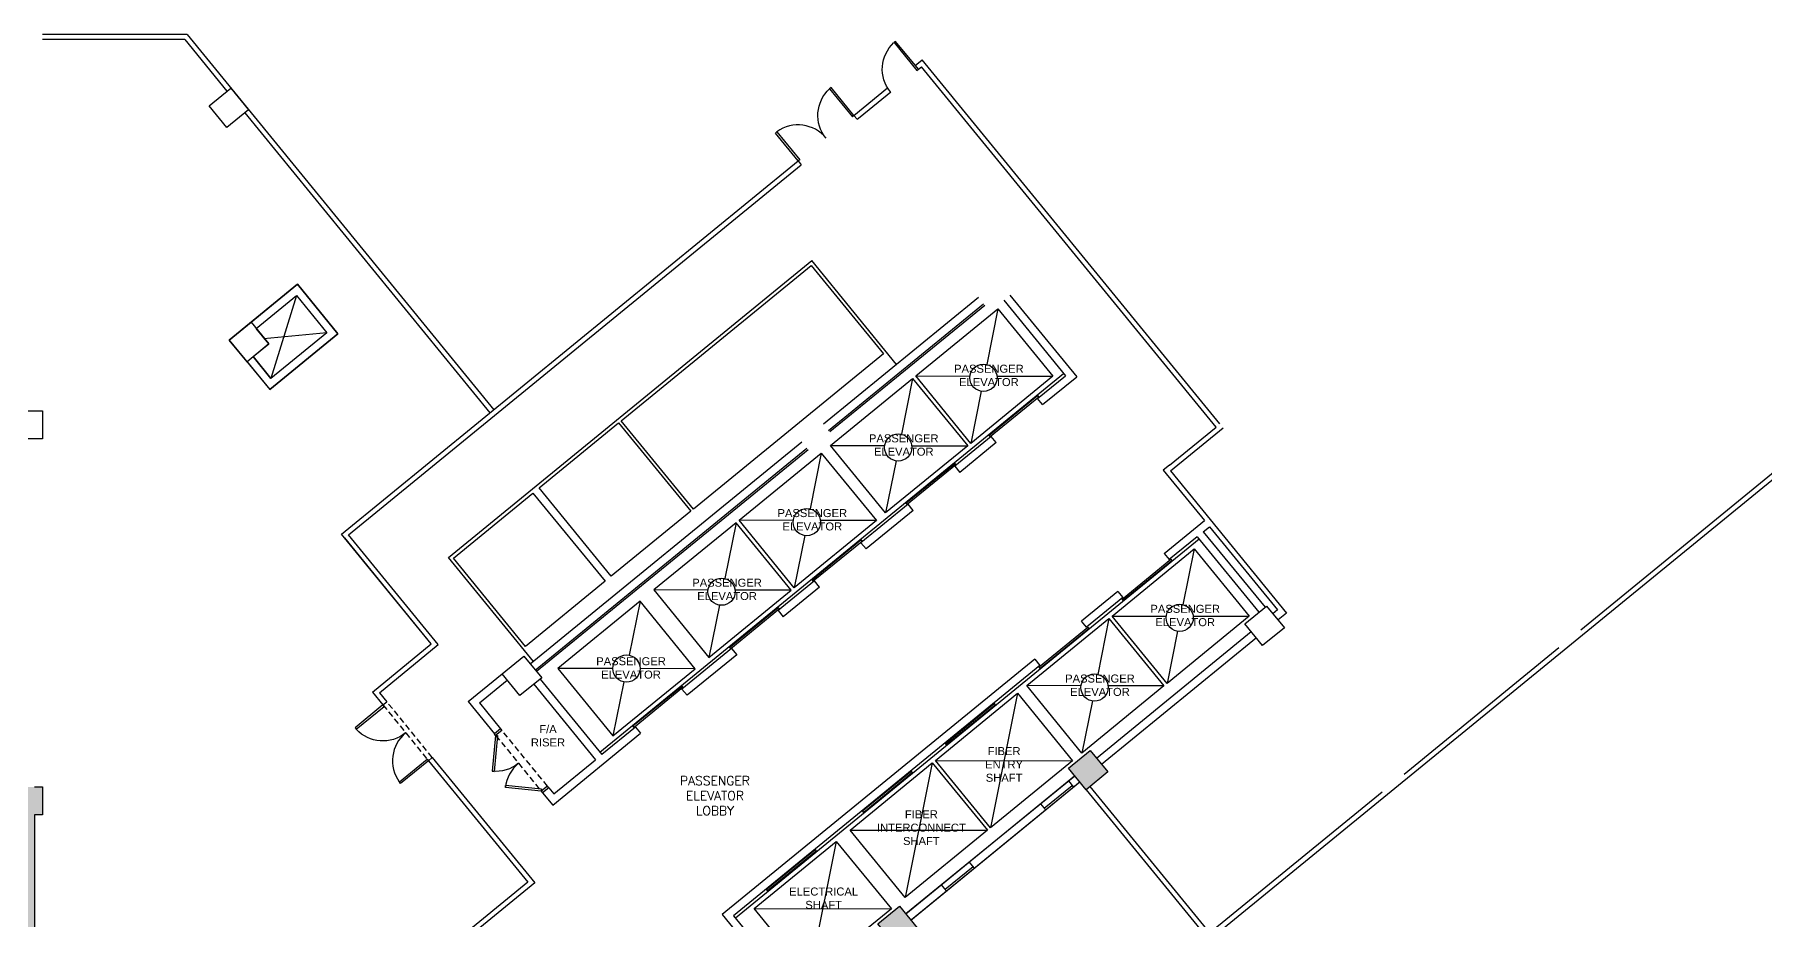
# Model space of a CAD drawing. Header units: inches. Extents: x -858 to 3182, y -300 to 4549.
# Drawn here: x 24 to 1754, y 1231 to 2116 of the extents above; entities that cross this region are included whole.
import ezdxf

# ---------------------------------------------------------------- set-up
doc = ezdxf.new("R2010")
doc.units = ezdxf.units.IN
doc.header["$LTSCALE"] = 48
doc.header["$MEASUREMENT"] = 0
doc.linetypes.add('HIDDEN2', pattern=[0.1875, 0.125, -0.0625])
for name, color, linetype in [('A-ANNO-TEXT', 1, 'Continuous'), ('A-DOOR', 1, 'Continuous'), ('A-ELE', 8, 'Continuous'), ('A-EXT', 5, 'Continuous'), ('A-hdr', 9, 'HIDDEN2'), ('A-HTC-COL', 9, 'Continuous'), ('A-PAR', 6, 'Continuous'), ('ag-sft', 4, 'Continuous')]:
    doc.layers.add(name, color=color, linetype=linetype)
doc.styles.add('style1', font='romans.shx', dxfattribs={"height": 9})

# ---------------------------------------------------------------- blocks, each defined once
blk = doc.blocks.new('45x-dor36')
for p, q in [((0, 0), (25.5, 25.5)), ((1.4, -1.4), (26.9, 24)), ((25.5, 25.5), (26.9, 24)), ((0, 0), (1.4, -1.4))]:
    blk.add_line(p, q)
at = {"color": 8}
blk.add_arc((0, 0), 36, 0, 45, dxfattribs=at)
blk = doc.blocks.new('x-dor36')
blk.add_lwpolyline([(2, 36), (2, 0), (0, 0), (0, 36)], close=True)
at = {"color": 8}
blk.add_arc((-0.1, 0), 36.1, 0.0689, 86.658, dxfattribs=at)

msp = doc.modelspace()

# ---------------------------------------------------------------- hatches: boundary and pattern name
at = {"layer": 'A-HTC-COL'}
for points in [[(1096.6, 1378.9), (1078.9, 1400.5), (1057.2, 1382.8), (1074.9, 1361.1)], [(32, 1364), (4, 1364), (4, 1336), (32, 1336)], [(24, 1336), (12, 1336), (12, 1164), (24, 1164), (24, 1180)], [(866.7, 1227.1), (884.4, 1205.5), (906.1, 1223.2), (888.4, 1244.9)]]:
    msp.add_hatch(color=256, dxfattribs=at).paths.add_polyline_path(points)

# ---------------------------------------------------------------- linework, layer by layer
at = {"layer": 'A-ELE'}
for p, q in [((986.8, 1841.9), (975.6, 1786.2)), ((901.6, 1772.3), (890.4, 1716.6)), ((904.7, 1774.8), (958.9, 1774.7)), ((985.9, 1774.6), (1041.8, 1774.5)), ((970.2, 1759.5), (959.8, 1707.4)), ((810.2, 1697.6), (799, 1641.9)), ((819.5, 1705.2), (873.7, 1705.1)), ((900.7, 1705), (956.7, 1704.9)), ((885, 1689.9), (874.6, 1637.8)), ((725.1, 1628), (713.9, 1572.3)), ((782.3, 1630.4), (728.2, 1630.5)), ((865.3, 1630.2), (809.3, 1630.3)), ((793.7, 1615.2), (783.2, 1563.1)), ((1183, 1601.9), (1171.8, 1546.1)), ((697.1, 1560.8), (643, 1560.9)), ((780.1, 1560.6), (724.1, 1560.7)), ((629.1, 1549.5), (618.2, 1495.6)), ((708.5, 1545.6), (698, 1493.5)), ((1097.8, 1532.2), (1086.6, 1476.5)), ((1100.9, 1534.8), (1155, 1534.7)), ((1182, 1534.6), (1238, 1534.5)), ((1166.4, 1519.5), (1155.9, 1467.4)), ((601.9, 1482.3), (547, 1482.4)), ((684.1, 1482.1), (629.2, 1482.3)), ((612.9, 1468.9), (602, 1415.1)), ((1006.4, 1457.6), (979.4, 1323.1)), ((1069.9, 1465), (1015.7, 1465.2)), ((1152.8, 1464.9), (1096.9, 1465)), ((1081.2, 1449.9), (1070.8, 1397.8)), ((921.2, 1388), (894.2, 1253.5)), ((924.3, 1390.5), (1061.5, 1390.2)), ((839.2, 1320.9), (976.3, 1320.6)), ((825.2, 1309.5), (798.2, 1175)), ((743.2, 1242.4), (880.3, 1242.1))]:
    msp.add_line(p, q, dxfattribs=at)
for points in [[(959.8, 1707.4), (904.7, 1774.8), (986.8, 1841.9), (1041.8, 1774.5)], [(819.5, 1705.2), (901.6, 1772.3), (956.7, 1704.9), (874.6, 1637.8)], [(978.9, 1713.9), (977.7, 1715.3), (1026.4, 1755.1), (1027.6, 1753.7)], [(728.2, 1630.5), (810.2, 1697.6), (865.3, 1630.2), (783.2, 1563.1)], [(896, 1646.2), (894.8, 1647.6), (943.6, 1687.4), (944.7, 1686)], [(698, 1493.5), (780.1, 1560.6), (725.1, 1628), (643, 1560.9)], [(802.3, 1569.6), (801.2, 1571), (849.9, 1610.9), (851.1, 1609.4)], [(1100.9, 1534.8), (1183, 1601.9), (1238, 1534.5), (1155.9, 1467.4)], [(1112, 1550.3), (1110.9, 1551.7), (1159.6, 1591.5), (1160.8, 1590.1)], [(602, 1415.1), (684.1, 1482.1), (629.1, 1549.5), (547, 1482.4)], [(719.7, 1502.1), (718.5, 1503.5), (767.2, 1543.4), (768.4, 1541.9)], [(1015.7, 1465.2), (1097.8, 1532.2), (1152.8, 1464.9), (1070.8, 1397.8)], [(1029.2, 1482.5), (1028, 1484), (1076.7, 1523.8), (1077.9, 1522.4)], [(623.2, 1423.5), (622, 1424.9), (670.8, 1464.7), (671.9, 1463.3)], [(935.5, 1406), (934.3, 1407.4), (983.1, 1447.2), (984.2, 1445.8)], [(852.7, 1338.5), (851.5, 1339.9), (900.2, 1379.7), (901.4, 1378.3)], [(756.5, 1260), (755.3, 1261.4), (804, 1301.3), (805.2, 1299.8)]]:
    msp.add_lwpolyline(points, close=True, dxfattribs=at)
at = {"layer": 'A-ELE', "linetype": 'Continuous'}
for centre in [(972.3, 1773), (887.2, 1703.3), (795.8, 1628.7), (710.6, 1559.1), (1168.5, 1532.9), (615.5, 1482.3), (1083.4, 1463.3)]:
    msp.add_circle(centre, 13.6, dxfattribs=at)
at = {"layer": 'A-EXT'}
for q in [(24, 1180), (24, 1188)]:
    msp.add_line((24, 1336), q, dxfattribs=at)
msp.add_lwpolyline([(32, 1712), (4, 1712), (4, 1740), (32, 1740)], close=True, dxfattribs=at)
msp.add_lwpolyline([(32, 1712), (4, 1712), (4, 1740), (32, 1740)], close=True, dxfattribs=at)
msp.add_lwpolyline([(24, 1364), (32, 1364), (32, 1336), (24, 1336)], dxfattribs=at)
at = {"layer": 'A-hdr'}
for p, q in [((372.1, 1445.9), (417.7, 1390.2)), ((421.5, 1393.4), (376, 1449.1)), ((536.6, 1364.8), (491, 1420.5)), ((484.8, 1415.5), (531.6, 1358.2))]:
    msp.add_line(p, q, dxfattribs=at)
at = {"layer": 'A-PAR'}
for p, q in [((176.4, 2116), (32, 2116)), ((174, 2111), (32, 2111)), ((174, 2111), (216.2, 2059.3)), ((176.4, 2116), (482.9, 1741)), ((904.1, 2085.2), (911.1, 2090.9)), ((904.1, 2085.2), (907.3, 2081.4)), ((907.3, 2081.4), (910.4, 2083.9)), ((1204.8, 1723.7), (910.4, 2083.9)), ((1208.7, 1726.8), (911.1, 2090.9)), ((842.9, 2035.2), (876.5, 2062.7)), ((849.2, 2033.9), (879.7, 2058.8)), ((849.2, 2033.9), (879.7, 2058.8)), ((234, 2037.7), (479, 1737.8)), ((842.9, 2035.2), (846.1, 2031.4)), ((846.1, 2031.4), (849.2, 2033.9)), ((1130.4, 1155.9), (2205, 2034.3)), ((330.7, 1616.6), (787.2, 1989.7)), ((330.7, 1616.6), (787.2, 1989.7)), ((787.2, 1989.7), (790.3, 1985.8)), ((337.8, 1615.9), (790.3, 1985.8)), ((337.8, 1615.9), (790.3, 1985.8)), ((437.6, 1593.3), (800.8, 1890.1)), ((885.6, 1786.3), (800.8, 1890.1)), ((240.3, 1828.4), (286.7, 1866.4)), ((240.3, 1828.4), (286.7, 1866.4)), ((245.3, 1822.2), (285.6, 1855.2)), ((245.3, 1822.2), (285.6, 1855.2)), ((285.6, 1855.2), (316, 1818)), ((285.6, 1855.2), (316, 1818)), ((286.7, 1866.4), (327.2, 1816.9)), ((286.7, 1866.4), (327.2, 1816.9)), ((967.3, 1853.1), (812.4, 1726.5)), ((998.8, 1855.6), (1065.6, 1773.9)), ((817.5, 1720.3), (972.4, 1846.9)), ((973.6, 1845.3), (818.8, 1718.8)), ((992.6, 1850.5), (1054.3, 1775)), ((327.2, 1816.9), (259.1, 1761.2)), ((327.2, 1816.9), (259.1, 1761.2)), ((316, 1818), (260.2, 1772.4)), ((316, 1818), (260.2, 1772.4)), ((236.3, 1789), (259.1, 1761.2)), ((236.3, 1789), (259.1, 1761.2)), ((242.5, 1794.1), (260.2, 1772.4)), ((242.5, 1794.1), (260.2, 1772.4)), ((589, 1398.6), (1052.4, 1777.4)), ((1026.4, 1752.3), (1054.3, 1775)), ((1031.5, 1746.1), (1065.6, 1773.9)), ((1031.5, 1746.1), (1026.4, 1752.3)), ((682.6, 1641.7), (610.4, 1730)), ((980, 1714.3), (943.6, 1684.5)), ((985, 1708.1), (980, 1714.3)), ((1158.3, 1685.7), (1204.8, 1723.7)), ((1159.2, 1679.9), (1211.8, 1723)), ((519.4, 1487), (790.8, 1708.8)), ((524.4, 1480.8), (795.8, 1702.6)), ((797.1, 1701), (525.7, 1479.2)), ((985, 1708.1), (948.7, 1678.3)), ((1569.3, 1521.1), (1789.2, 1700.8)), ((943.6, 1684.5), (948.7, 1678.3)), ((1158.3, 1685.7), (1152.1, 1680.6)), ((1152.1, 1680.6), (1193.3, 1630.3)), ((1159.2, 1679.9), (1275.3, 1537.8)), ((897.1, 1646.6), (849.9, 1608)), ((902.2, 1640.4), (897.1, 1646.6)), ((902.2, 1640.4), (855, 1601.8)), ((1153, 1597.4), (1193.3, 1630.3)), ((420.4, 1506.9), (330.7, 1616.6)), ((420.4, 1506.9), (333.9, 1612.8)), ((427.5, 1506.2), (337.8, 1615.9)), ((427.5, 1506.2), (337.8, 1615.9)), ((1187.8, 1611.7), (724.4, 1232.9)), ((1185.9, 1614), (1158.1, 1591.2)), ((1185.9, 1614), (1247.7, 1538.5)), ((1192.1, 1619.1), (1198.3, 1624.1)), ((1192.1, 1619.1), (1253.8, 1543.6)), ((1198.3, 1624.1), (1266.4, 1540.9)), ((522.5, 1489.5), (437.6, 1593.3)), ((849.9, 1608), (855, 1601.8)), ((1153, 1597.4), (1158.1, 1591.2)), ((803.5, 1570), (767.1, 1540.3)), ((808.5, 1563.8), (772.1, 1534.1)), ((808.5, 1563.8), (803.5, 1570)), ((1106.6, 1559.4), (1070.2, 1529.7)), ((1106.6, 1559.4), (1111.6, 1553.2)), ((767.1, 1540.3), (772.1, 1534.1)), ((1111.6, 1553.2), (1075.2, 1523.5)), ((1266.4, 1540.9), (1261.7, 1537.1)), ((1075.2, 1523.5), (1070.2, 1529.7)), ((1275.3, 1537.8), (1266.8, 1530.9)), ((361.6, 1458.8), (420.4, 1506.9)), ((361.6, 1458.8), (420.4, 1506.9)), ((368.6, 1458.1), (427.5, 1506.2)), ((368.6, 1458.1), (427.5, 1506.2)), ((1085.2, 1392.8), (1240, 1519.4)), ((1090.2, 1386.6), (1245.1, 1513.2)), ((720.6, 1502.3), (671, 1461.8)), ((725.7, 1496.1), (676.1, 1455.6)), ((1023.7, 1491.7), (711.3, 1236.4)), ((720.6, 1502.3), (725.7, 1496.1)), ((1023.7, 1491.7), (1028.8, 1485.5)), ((1023.7, 1491.7), (1028.8, 1485.5)), ((1392.7, 1376.8), (1547.6, 1503.4)), ((457.3, 1449.2), (491.4, 1477)), ((468.5, 1448), (496.4, 1470.8)), ((529.2, 1471.8), (590.9, 1396.3)), ((1028.8, 1485.5), (722.5, 1235.2)), ((361.6, 1458.8), (372.1, 1445.9)), ((361.6, 1458.8), (372.1, 1445.9)), ((368.6, 1458.1), (376, 1449.1)), ((368.6, 1458.1), (376, 1449.1)), ((523, 1466.7), (584.7, 1391.2)), ((523, 1466.7), (584.7, 1391.2)), ((671, 1461.8), (676.1, 1455.6)), ((372.1, 1445.9), (376, 1449.1)), ((372.1, 1445.9), (376, 1449.1)), ((457.3, 1449.2), (483.6, 1417)), ((468.5, 1448), (489.7, 1422.1)), ((489.7, 1422.1), (483.6, 1417)), ((489.7, 1422.1), (483.6, 1417)), ((624.6, 1423.8), (590.9, 1396.3)), ((624.6, 1423.8), (629.7, 1417.6)), ((541.8, 1345.8), (629.7, 1417.6)), ((417.7, 1390.2), (421.5, 1393.4)), ((417.7, 1390.2), (516.9, 1268.8)), ((417.7, 1390.2), (516.9, 1268.8)), ((421.5, 1393.4), (520.8, 1271.9)), ((421.5, 1393.4), (523.9, 1268.1)), ((542.9, 1357), (584.7, 1391.2)), ((894.7, 1237.1), (1063.5, 1375.1)), ((894.7, 1237.1), (1063.5, 1375.1)), ((894.9, 1237.3), (1063.7, 1375.2)), ((899.8, 1230.9), (1068.6, 1368.9)), ((899.8, 1230.9), (1068.6, 1368.9)), ((900, 1231.1), (1068.8, 1369)), ((900.3, 1231.4), (1069.1, 1369.3)), ((1057.3, 1370), (1062.4, 1363.8)), ((536.6, 1364.8), (530.4, 1359.7)), ((537.8, 1363.2), (531.6, 1358.2)), ((537.8, 1363.2), (531.6, 1358.2)), ((531.6, 1358.2), (541.8, 1345.8)), ((537.8, 1363.2), (542.9, 1357)), ((1033.2, 1342.6), (1061.1, 1365.4)), ((1074.9, 1361.1), (1194.5, 1214.8)), ((1078.8, 1364.3), (1198.4, 1218)), ((1198.4, 1218), (1371, 1359.1)), ((1029.4, 1347.2), (1034.5, 1341)), ((934.1, 1261.6), (962, 1284.4)), ((963.3, 1282.8), (958.2, 1289)), ((523.9, 1268.1), (279.7, 1068.5)), ((516.9, 1268.8), (284.7, 1079)), ((935.4, 1260), (930.3, 1266.2)), ((711.3, 1236.4), (778, 1154.7)), ((722.5, 1235.2), (784.2, 1159.7))]:
    msp.add_line(p, q, dxfattribs=at)
for points in [[(198.4, 2044.8), (220.1, 2062.5), (237.8, 2040.8), (216.1, 2023.1)], [(218.6, 1810.7), (240.3, 1828.4), (258, 1806.8), (236.3, 1789)], [(218.6, 1810.7), (240.3, 1828.4), (258, 1806.8), (236.3, 1789)], [(1233.7, 1527.1), (1255.4, 1544.8), (1273.1, 1523.1), (1251.4, 1505.4)], [(491.4, 1477), (513, 1494.7), (530.8, 1473), (509.1, 1455.3)], [(924.3, 1390.5), (1006.4, 1457.6), (1061.5, 1390.2), (979.4, 1323.1)], [(839.2, 1320.9), (921.2, 1388), (976.3, 1320.6), (894.2, 1253.5)], [(1057.2, 1382.8), (1078.9, 1400.5), (1096.6, 1378.9), (1074.9, 1361.1)], [(743.2, 1242.4), (825.2, 1309.5), (880.3, 1242.1), (798.2, 1175)], [(866.7, 1227.1), (888.4, 1244.9), (906.1, 1223.2), (884.4, 1205.5)]]:
    msp.add_lwpolyline(points, close=True, dxfattribs=at)
for points in [[(610.4, 1730), (800.3, 1885.2), (872.4, 1796.9), (682.6, 1641.7)], [(489.7, 1422.1), (491, 1420.5), (484.8, 1415.5), (483.6, 1417)], [(537.8, 1363.2), (536.6, 1364.8), (530.4, 1359.7), (531.6, 1358.2)]]:
    msp.add_lwpolyline(points, dxfattribs=at)
at = {"layer": 'A-PAR', "flags": 128}
for points in [[(528.2, 1662.8), (607.7, 1727.8), (679.8, 1639.5), (600.4, 1574.5)], [(442.6, 1592.8), (522, 1657.7), (594.2, 1569.5), (514.7, 1504.5)]]:
    msp.add_lwpolyline(points, close=True, dxfattribs=at)
at = {"layer": 'ag-sft'}
for p, q in [((285.6, 1855.2), (260.2, 1772.4)), ((285.6, 1855.2), (260.2, 1772.4)), ((316, 1818), (253, 1811.8)), ((316, 1818), (253, 1811.8))]:
    msp.add_line(p, q, dxfattribs=at)
at = {"layer": 'DEFPOINTS', "flags": 128}
for points in [[(800.3, 1885.2), (872.4, 1796.9), (682.6, 1641.7), (610.4, 1730), (800.3, 1885.2)], [(245.3, 1822.2), (285.6, 1855.2), (316, 1818), (260.2, 1772.4), (242.5, 1794.1), (258, 1806.8), (245.3, 1822.2)], [(245.3, 1822.2), (285.6, 1855.2), (316, 1818), (260.2, 1772.4), (242.5, 1794.1), (258, 1806.8), (245.3, 1822.2)]]:
    msp.add_lwpolyline(points, dxfattribs=at)
msp.add_lwpolyline([(327.2, 1816.9), (286.7, 1866.4), (218.6, 1810.7), (259.1, 1761.2)], close=True, dxfattribs=at)

# ---------------------------------------------------------------- block references
at = {"layer": 'A-DOOR', "xscale": -1}
for name, p, rotation in [('x-dor36', (907.3, 2081.4), 39.26000288214033), ('x-dor36', (842.9, 2035.2), 39.26000288214033), ('x-dor36', (372.1, 1445.9), 129.2600028821238), ('x-dor36', (372.1, 1445.9), 129.2600028821238), ('45x-dor36', (484.8, 1415.5), 129.2600028821238)]:
    msp.add_blockref(name, p, dxfattribs=dict(at, rotation=rotation))
at = {"layer": 'A-DOOR'}
for name, p, rotation in [('x-dor36', (787.2, 1989.7), 39.26000288214034), ('x-dor36', (417.7, 1390.2), 129.2600028821238), ('x-dor36', (417.7, 1390.2), 129.2600028821238), ('45x-dor36', (530.4, 1359.7), 129.2600028821238)]:
    msp.add_blockref(name, p, dxfattribs=dict(at, rotation=rotation))

# ---------------------------------------------------------------- texts
at = {"layer": 'A-ANNO-TEXT', "attachment_point": 2, "style": 'style1'}
for s, insert, char_height, width in [('{\\fArial|b0|i0|c0|p34;PASSENGER\\PELEVATOR}', (977.8, 1786), 8, 102.824), ('{\\fArial|b0|i0|c0|p34;PASSENGER\\PELEVATOR}', (892.7, 1716.4), 8, 102.824), ('{\\fArial|b0|i0|c0|p34;PASSENGER\\PELEVATOR}', (801.3, 1641.7), 8, 102.824), ('{\\fArial|b0|i0|c0|p34;PASSENGER\\PELEVATOR}', (716.1, 1572.1), 8, 102.824), ('{\\fArial|b0|i0|c0|p34;PASSENGER\\PELEVATOR}', (1174, 1546), 8, 102.824), ('{\\fArial|b0|i0|c0|p34;PASSENGER\\PELEVATOR}', (620.1, 1493.6), 8, 102.824), ('{\\fArial|b0|i0|c0|p34;PASSENGER\\PELEVATOR}', (1088.8, 1476.3), 8, 102.824), ('{\\fArial|b0|i0|c0|p34;F/A\\PRISER}', (537.1, 1425.8), 8, 102.824), ('{\\fArial|b0|i0|c0|p34;F/A\\PRISER}', (537.1, 1425.8), 8, 102.824), ('{\\fArial|b0|i0|c0|p34;FIBER \\PENTRY\\PSHAFT}', (993, 1403.8), 8, 102.824), ('PASSENGER \\PELEVATOR\\PLOBBY', (704, 1374.7), 9, 129.82), ('{\\fArial|b0|i0|c0|p34;FIBER \\PINTERCONNECT\\PSHAFT}', (910.3, 1340.6), 8, 102.824), ('{\\fArial|b0|i0|c0|p34;ELECTRICAL\\PSHAFT}', (812.6, 1263.4), 8, 102.824)]:
    msp.add_mtext(s, dxfattribs=dict(at, insert=insert, char_height=char_height, width=width))

doc.saveas('drawing.dxf')
